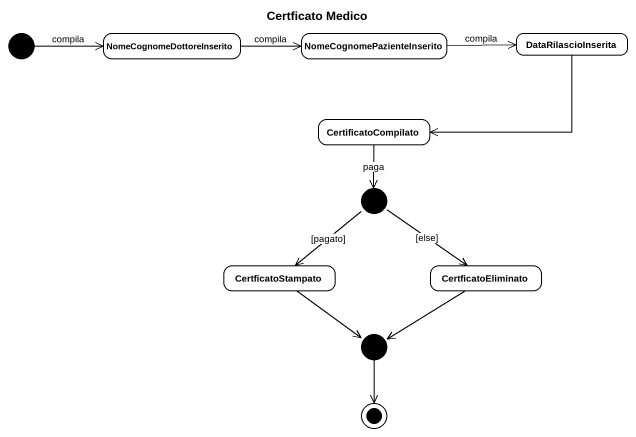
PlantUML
@startuml
title Certficato Medico
hide empty description
state NomeCognomeDottoreInserito
state NomeCognomePazienteInserito
state DataRilascioInserita
state CertificatoCompilato
state junction1 <<choice>>
state CertficatoStampato
state CertficatoEliminato
state junction2 <<choice>>
[*] -right-> NomeCognomeDottoreInserito : compila
NomeCognomeDottoreInserito -right-> NomeCognomePazienteInserito : compila
NomeCognomePazienteInserito -right-> DataRilascioInserita : compila
DataRilascioInserita -left-> CertificatoCompilato
CertificatoCompilato --> junction1 : paga
junction1 --> CertficatoStampato : [pagato]
junction1 --> CertficatoEliminato : [else]
CertficatoStampato --> junction2
CertficatoEliminato --> junction2
junction2 --> [*]
@enduml
